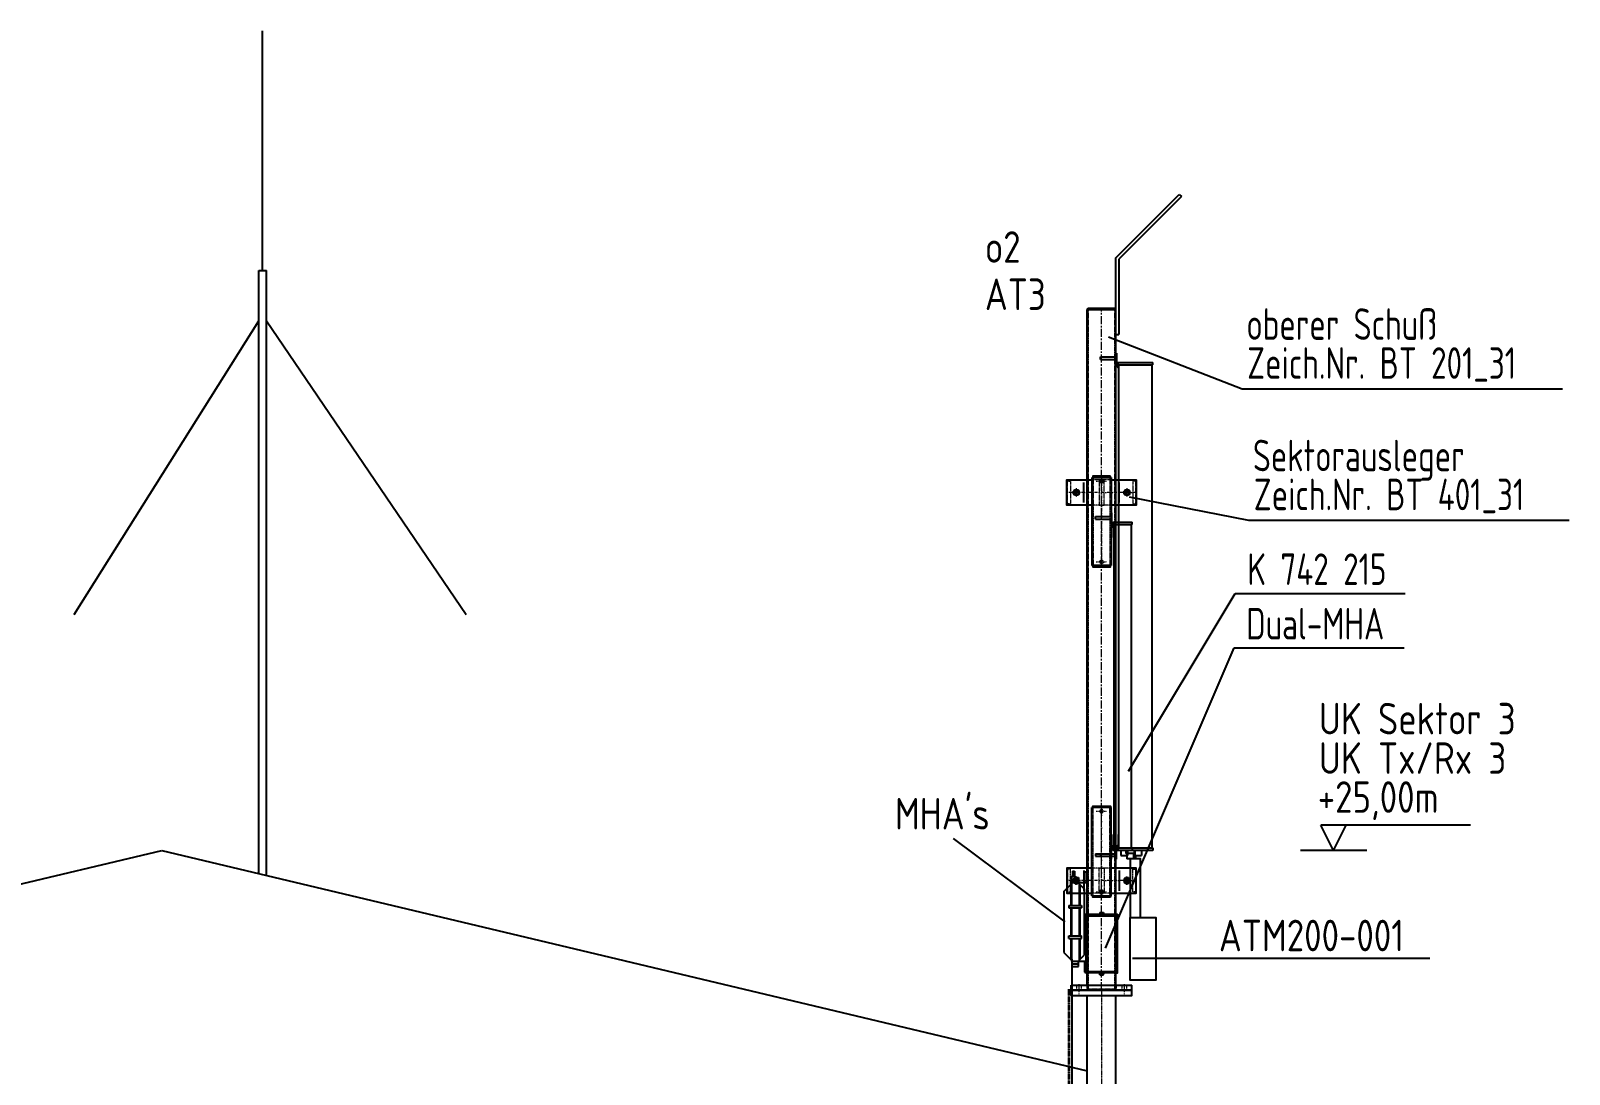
# Model space of a CAD drawing. Header units: millimetres. Extents: x -139278 to 641613, y -260926 to 217780.
# Drawn here: x 222704 to 228808, y 29425 to 33562 of the extents above; entities that cross this region are included whole.
import ezdxf
from ezdxf.enums import TextEntityAlignment as Align

# ---------------------------------------------------------------- set-up
doc = ezdxf.new("R2010")
doc.units = ezdxf.units.MM
for name, pattern in [('ACAD_ISO13W100', [36, 12, -3, 12, -3, 0, -3, 0, -3]), ('GESTRICHELT', [0.75, 0.5, -0.25]), ('MITTE', [50.8, 31.75, -6.35, 6.35, -6.35]), ('STRICHLINIE', [0.75, 0.5, -0.25]), ('STRICHPUNKT', [25.4, 12.7, -6.35, 0, -6.35])]:
    doc.linetypes.add(name, pattern=pattern)
for name, color, linetype, lineweight in [('10_30_Antennentraeger', 6, 'Continuous', 25), ('10_30_Antennentraeger_VDK', 16, 'GESTRICHELT', 18), ('10_30_AntennentraegerAchse', 61, 'MITTE', 18), ('10_30_Bemassung_1', 7, 'Continuous', 25), ('10_30_Sektorantenne_MHA', 21, 'Continuous', 25), ('10_31_Kabel_Feeder', 21, 'ACAD_ISO13W100', 35), ('10_yy_Stahl', 6, 'Continuous', 25), ('10_yy_Stahl_Achse', 8, 'STRICHPUNKT', 9), ('10_yy_Stahl_VDK', 8, 'STRICHLINIE', 9), ('20_30_AntennentraegerAchse', 7, 'MITTE', 18), ('20_30_Sektorantenne_MHA', 7, 'Continuous', 25)]:
    doc.layers.add(name, color=color, linetype=linetype, lineweight=lineweight)
doc.styles.add('ISOCP', font='ISOCP', dxfattribs={"width": 0.9})
doc.styles.add('SIMPLEX', font='SIMPLEX.SHX')

# ---------------------------------------------------------------- blocks, each defined once
blk = doc.blocks.new('M12 HV oben')
at = {"color": 8, "linetype": 'STRICHPUNKT', "lineweight": 5, "ltscale": 0.1}
for p, q in [((-17, 0), (17, 0)), ((0, -17), (0, 17))]:
    blk.add_line(p, q, dxfattribs=at)
at = {"color": 0, "linetype": 'ByBlock', "lineweight": -2}
for p, q in [((-12, 0), (-6, 10.4)), ((-6, -10.4), (-12, 0)), ((-6, 10.4), (6, 10.4)), ((6, 10.4), (12, 0)), ((12, 0), (6, -10.4)), ((6, -10.4), (-6, -10.4))]:
    blk.add_line(p, q, dxfattribs=at)
for radius in [12, 10.4]:
    blk.add_circle((0, 0), radius, dxfattribs=at)
at = {"color": 8, "linetype": 'STRICHLINIE', "lineweight": 5, "ltscale": 0.1}
blk.add_circle((0, 0), 6, dxfattribs=at)
at = {"color": 0, "linetype": 'ByBlock', "lineweight": -2, "style": 'SIMPLEX'}
blk.add_text('10.9', height=1.5, rotation=29.86454, dxfattribs=at).set_placement((2.8, -8.9))
blk = doc.blocks.new('Loch Ø 14')
at = {"color": 8, "linetype": 'STRICHPUNKT', "lineweight": 5, "ltscale": 0.2}
for p, q in [((20.9, 0), (-20.9, 0)), ((0, -20.9), (0, 20.9))]:
    blk.add_line(p, q, dxfattribs=at)
at = {"color": 0, "linetype": 'ByBlock', "lineweight": -2}
blk.add_circle((0, 0), 7, dxfattribs=at)
blk = doc.blocks.new('Sektor-AL 114.3 vorn_08')
for p, q in [((22561.3, 11535.6), (22558.3, 11535.6)), ((22558.3, 11185.6), (22558.3, 11535.6)), ((22631.3, 11535.6), (22634.4, 11535.6)), ((22634.4, 11185.6), (22634.4, 11535.6)), ((22526.7, 11285.6), (22526.7, 11205.6)), ((22665.9, 11285.6), (22665.9, 11205.6)), ((22633.5, 11185.6), (22558.3, 11185.6))]:
    blk.add_line(p, q)
for points in [[(22561.3, 11535.6), (22631.3, 11535.6), (22631.3, 11540.6), (22561.3, 11540.6)], [(22560.4, 11180.6), (22630.4, 11180.6), (22630.4, 11185.6), (22560.4, 11185.6)]]:
    blk.add_lwpolyline(points, close=True)
for points in [[(22558.3, 11195.6), (22458.8, 11195.6), (22458.8, 11295.6), (22558.3, 11295.6)], [(22634.4, 11295.6), (22733.8, 11295.6), (22733.8, 11195.6), (22634.4, 11195.6)]]:
    blk.add_lwpolyline(points)
at = {"color": 8, "linetype": 'STRICHLINIE', "lineweight": 5}
blk.add_lwpolyline([(22586.3, 11195.6), (22606.3, 11195.6), (22606.3, 11295.6), (22586.3, 11295.6)], close=True, dxfattribs=at)
at = {"layer": '10_yy_Stahl_Achse'}
for p, q in [((22596.3, 11180.6), (22596.3, 11540.6)), ((22458.8, 11245.6), (22733.8, 11245.6))]:
    blk.add_line(p, q, dxfattribs=at)
at = {"layer": '10_yy_Stahl_VDK'}
for p, q in [((22563.3, 11185.6), (22563.3, 11535.6)), ((22629.4, 11185.6), (22629.4, 11535.6)), ((22558.3, 11295.6), (22634.4, 11295.6)), ((22557.8, 11195.6), (22633.9, 11195.6))]:
    blk.add_line(p, q, dxfattribs=at)
for points in [[(22460.8, 11200.6), (22472.8, 11200.6), (22472.8, 11290.6), (22460.8, 11290.6)], [(22731.8, 11200.6), (22719.8, 11200.6), (22719.8, 11290.6), (22731.8, 11290.6)]]:
    blk.add_lwpolyline(points, close=True, dxfattribs=at)
for name, p in [('M12 HV oben', (22495.8, 11245.6)), ('M12 HV oben', (22696.8, 11245.6)), ('Loch Ø 14', (22596.3, 11200.6))]:
    blk.add_blockref(name, p)
blk.add_blockref('Loch Ø 14', (22596.3, 11520.6), dxfattribs=at)

msp = doc.modelspace()

# ---------------------------------------------------------------- linework, layer by layer
for p, q in [((223624.118, 32612.264), (223624.118, 33562.264)), ((223609.118, 30220.598), (223609.118, 32612.264)), ((223609.118, 32612.264), (223639.118, 32612.264)), ((223639.118, 30213.455), (223639.118, 32612.264)), ((222876.939, 31247.728), (223609.118, 32412.264)), ((223639.118, 32412.264), (224431.362, 31247.728)), ((227873.137, 30312.264), (227823.137, 30412.264)), ((227923.137, 30412.264), (227823.137, 30412.264)), ((228416.814, 30412.264), (227823.137, 30412.264)), ((227873.137, 30312.264), (227923.137, 30412.264)), ((226807.852, 30028.303), (226365.47, 30358.885)), ((219552.921, 29438.17), (223224.118, 30312.264)), ((223224.118, 30312.264), (226895.315, 29438.17)), ((227089.112, 30278.197), (227089.112, 30292.264)), ((228004.837, 30312.264), (227741.337, 30312.264)), ((226837.015, 30230.303), (226845.015, 30230.303)), ((226837.015, 30230.303), (226837.015, 30209.303)), ((226845.015, 30230.303), (226845.015, 30209.303)), ((226885.315, 30227.303), (226895.315, 30227.303)), ((226885.315, 30227.303), (226885.315, 30184.303)), ((226895.315, 30227.303), (226895.315, 30184.303)), ((226803.315, 30149.303), (226833.315, 30179.303)), ((226830.315, 30176.303), (226830.315, 30093.803)), ((226833.315, 30184.303), (226895.315, 30184.303)), ((226833.315, 30184.303), (226833.315, 30093.803)), ((226833.515, 30209.303), (226833.515, 30184.303)), ((226833.515, 30209.303), (226848.515, 30209.303)), ((226848.515, 30209.303), (226848.515, 30184.303)), ((226848.515, 30204.303), (226860.815, 30204.303)), ((226848.515, 30194.303), (226860.815, 30194.303)), ((226860.815, 30204.303), (226860.815, 30184.303)), ((226863.315, 30184.303), (226863.315, 30093.803)), ((226863.315, 30179.303), (226883.315, 30159.303)), ((226866.315, 30176.303), (226866.315, 30093.803)), ((226883.315, 30159.303), (226883.315, 29897.303)), ((226803.315, 30149.303), (226803.315, 29907.303)), ((226823.315, 30093.803), (226823.315, 30083.803)), ((226823.315, 30093.803), (226873.315, 30093.803)), ((226873.315, 30093.803), (226873.315, 30083.803)), ((226823.315, 30083.803), (226873.315, 30083.803)), ((226830.315, 30083.803), (226830.315, 29972.803)), ((226833.315, 30083.803), (226833.315, 29972.803)), ((226863.315, 30083.803), (226863.315, 29972.803)), ((226866.315, 30083.803), (226866.315, 29972.803)), ((226823.315, 29962.803), (226823.315, 29972.803)), ((226823.315, 29972.803), (226873.315, 29972.803)), ((226873.315, 29962.803), (226873.315, 29972.803)), ((226823.315, 29962.803), (226873.315, 29962.803)), ((226830.315, 29962.803), (226830.315, 29880.303)), ((226833.315, 29962.803), (226833.315, 29872.303)), ((226863.315, 29962.803), (226863.315, 29872.303)), ((226866.315, 29962.803), (226866.315, 29880.303)), ((226803.315, 29907.303), (226833.315, 29877.303)), ((226833.315, 29872.303), (226895.315, 29872.303)), ((226835.815, 29852.303), (226835.815, 29872.303)), ((226835.815, 29862.303), (226860.815, 29862.303)), ((226835.815, 29852.303), (226860.815, 29852.303)), ((226860.815, 29852.303), (226860.815, 29872.303)), ((226863.315, 29877.303), (226883.315, 29897.303)), ((226885.315, 29872.303), (226885.315, 29829.303)), ((226895.315, 29872.303), (226895.315, 29829.303)), ((228254.671, 29883.431), (227075.384, 29883.431)), ((226885.315, 29829.303), (226895.315, 29829.303)), ((226895.315, 29102.264), (226895.315, 29737.264)), ((227009.615, 29127.264), (227009.615, 29737.264))]:
    msp.add_line(p, q)
at = {"ltscale": 4}
msp.add_line((226834.383, 29880.773), (226834.383, 26969.292), dxfattribs=at)
at = {"ltscale": 5}
for points in [[(227065.48, 30046.234), (227107.249, 30046.234), (227107.249, 30278.197), (227065.48, 30278.197)], [(227065.48, 30046.234), (227167.582, 30046.234), (227167.582, 29798.033), (227065.48, 29798.033)], [(227072.465, 29757.264), (226832.465, 29757.264), (226832.465, 29737.264), (227072.465, 29737.264)]]:
    msp.add_lwpolyline(points, close=True, dxfattribs=at)
at = {"layer": '10_30_Antennentraeger'}
for p, q in [((227009.615, 32662.234), (227260.617, 32913.236)), ((227269.102, 32904.751), (227021.615, 32657.264)), ((227260.617, 32913.236), (227269.102, 32904.751)), ((227009.615, 32357.264), (227009.615, 32662.234)), ((227021.615, 32657.264), (227021.615, 32357.264)), ((226895.315, 29777.264), (226895.315, 32457.264)), ((226895.315, 32457.264), (227009.615, 32457.264)), ((226897.465, 32462.264), (227007.465, 32462.264)), ((226897.465, 32457.264), (226897.465, 32462.264)), ((227007.465, 32457.264), (227007.465, 32462.264)), ((227009.615, 29777.264), (227009.615, 32457.264)), ((227009.615, 32357.264), (227021.615, 32357.264)), ((226832.465, 29777.264), (227072.465, 29777.264)), ((226832.465, 29757.264), (226832.465, 29777.264)), ((226832.465, 29757.264), (227072.465, 29757.264)), ((227072.465, 29757.264), (227072.465, 29777.264))]:
    msp.add_line(p, q, dxfattribs=at)
at = {"layer": '10_30_Antennentraeger_VDK'}
for p, q in [((226900.315, 29763.264), (226900.315, 32457.264)), ((227004.615, 29763.264), (227004.615, 32457.264)), ((226853.465, 29777.264), (226853.465, 29757.264)), ((226871.465, 29777.264), (226871.465, 29757.264)), ((226894.465, 29777.264), (226894.465, 29757.264)), ((226895.315, 29777.264), (226895.315, 29763.264)), ((226895.315, 29763.264), (227009.615, 29763.264)), ((227009.615, 29763.264), (227009.615, 29777.264)), ((227010.465, 29777.264), (227010.465, 29757.264)), ((227033.465, 29777.264), (227033.465, 29757.264)), ((227051.465, 29777.264), (227051.465, 29757.264))]:
    msp.add_line(p, q, dxfattribs=at)
at = {"layer": '10_30_AntennentraegerAchse'}
for p, q in [((226952.465, 29757.264), (226952.465, 32457.264)), ((226862.465, 29782.264), (226862.465, 29742.264)), ((227042.465, 29782.264), (227042.465, 29742.264))]:
    msp.add_line(p, q, dxfattribs=at)
at = {"layer": '10_30_Bemassung_1'}
msp.add_line((227009.615, 32457.264), (226895.315, 32457.264), dxfattribs=at)
at = {"layer": '10_30_Sektorantenne_MHA'}
for p, q in [((226980.048, 32348.01), (227509.76, 32142.18)), ((227509.76, 32142.18), (228781.744, 32142.18)), ((227061.798, 31713.869), (227535.998, 31621.136)), ((226928.965, 31635.746), (226990.515, 31635.746)), ((226928.965, 31625.746), (226928.965, 31635.746)), ((226928.965, 31625.746), (226990.515, 31625.746)), ((226990.515, 31651.264), (226990.515, 31605.585)), ((226990.515, 31651.264), (226992.515, 31651.264)), ((226992.515, 31651.264), (226992.515, 31606.264)), ((227535.998, 31621.136), (228807.982, 31621.136)), ((226990.515, 31605.585), (227000.515, 31592.569)), ((226992.515, 31606.264), (227002.515, 31593.248)), ((226999.86, 31604.264), (227074.169, 31604.264)), ((227000.515, 31592.569), (227000.515, 31553.264)), ((227002.515, 30322.247), (227002.515, 31604.264)), ((227071.515, 30322.247), (227071.515, 31604.264)), ((227074.169, 31604.264), (227074.169, 31614.264)), ((227000.515, 31553.264), (227002.515, 31553.264)), ((227058.872, 30626.716), (227482.767, 31331.462)), ((227482.767, 31331.462), (228157.257, 31331.462)), ((226968.259, 29924.343), (227478.021, 31115.405)), ((227478.021, 31115.405), (228152.511, 31115.405)), ((226990.515, 30322.927), (227000.515, 30335.943)), ((227000.515, 30375.247), (227002.515, 30375.247)), ((227000.515, 30335.943), (227000.515, 30375.247)), ((226928.965, 30298.766), (226928.965, 30288.766)), ((226928.965, 30298.766), (226990.515, 30298.766)), ((226928.965, 30288.766), (226990.515, 30288.766)), ((226990.515, 30277.247), (226990.515, 30322.927)), ((226990.515, 30277.247), (226992.515, 30277.247)), ((226992.515, 30322.247), (227002.515, 30335.263)), ((226992.515, 30277.247), (226992.515, 30322.247)), ((226999.86, 30322.247), (227074.169, 30322.247)), ((227028.421, 30312.247), (227028.421, 30292.247)), ((227028.421, 30292.247), (227055.421, 30292.247)), ((227055.421, 30312.247), (227055.421, 30292.247)), ((227074.169, 30322.247), (227074.169, 30312.247)), ((226889.348, 30048.446), (226890.348, 30048.446)), ((226890.348, 30052.446), (227015.348, 30052.446)), ((226899.348, 30058.446), (226899.348, 30057.446)), ((226945.598, 30066.253), (226960.098, 30066.253)), ((226945.598, 30066.253), (226945.598, 30063.636)), ((226945.598, 30063.636), (226960.098, 30063.636)), ((226945.598, 30062.062), (226960.098, 30062.062)), ((226945.598, 30062.062), (226945.598, 30059.446)), ((226946.598, 30063.636), (226946.598, 30062.062)), ((226959.098, 30063.636), (226959.098, 30062.062)), ((226960.098, 30066.253), (226960.098, 30063.636)), ((226960.098, 30062.062), (226960.098, 30059.446)), ((227006.348, 30058.446), (227006.348, 30057.446)), ((227016.348, 30048.446), (227015.348, 30048.446)), ((226889.348, 29836.446), (226890.348, 29836.446)), ((226890.348, 29832.446), (227015.348, 29832.446)), ((226899.348, 29826.446), (226899.348, 29827.446)), ((226945.598, 29822.829), (226945.598, 29825.446)), ((226945.598, 29822.829), (226960.098, 29822.829)), ((226945.598, 29818.638), (226945.598, 29821.255)), ((226945.598, 29821.255), (226960.098, 29821.255)), ((226945.598, 29818.638), (226960.098, 29818.638)), ((226946.598, 29821.255), (226946.598, 29822.829)), ((226959.098, 29821.255), (226959.098, 29822.829)), ((226960.098, 29822.829), (226960.098, 29825.446)), ((226960.098, 29818.638), (226960.098, 29821.255)), ((227006.348, 29826.446), (227006.348, 29827.446)), ((227016.348, 29836.446), (227015.348, 29836.446))]:
    msp.add_line(p, q, dxfattribs=at)
for points in [[(226999.86, 31604.264), (226999.86, 31614.264), (227074.169, 31614.264)], [(227074.169, 30312.247), (226999.86, 30312.247), (226999.86, 30322.247)], [(226899.348, 30058.446), (226889.348, 30058.446), (226889.348, 30048.446)], [(226962.848, 30057.446), (226962.848, 30059.446), (226942.848, 30059.446), (226942.848, 30057.446)], [(227006.348, 30058.446), (227016.348, 30058.446), (227016.348, 30048.446)], [(226899.348, 29826.446), (226889.348, 29826.446), (226889.348, 29836.446)], [(226962.848, 29827.446), (226962.848, 29825.446), (226942.848, 29825.446), (226942.848, 29827.446)], [(227006.348, 29826.446), (227016.348, 29826.446), (227016.348, 29836.446)]]:
    msp.add_lwpolyline(points, dxfattribs=at)
msp.add_lwpolyline([(226890.348, 30057.446), (226890.348, 29827.446), (227015.348, 29827.446), (227015.348, 30057.446)], close=True, dxfattribs=at)
at = {"layer": '10_31_Kabel_Feeder', "color": 5, "ltscale": 0.1}
msp.add_line((226822.703, 29761.423), (226822.703, 27019.292), dxfattribs=at)
at = {"layer": '20_30_AntennentraegerAchse', "ltscale": 0.1}
msp.add_line((226952.465, 29757.264), (226952.465, 27107.264), dxfattribs=at)
at = {"layer": '20_30_Sektorantenne_MHA'}
for p, q in [((226948.065, 32268.763), (227009.615, 32268.763)), ((226948.065, 32258.763), (226948.065, 32268.763)), ((226948.065, 32258.763), (227009.615, 32258.763)), ((227009.615, 32284.282), (227009.615, 32238.602)), ((227009.615, 32284.282), (227011.615, 32284.282)), ((227009.615, 32238.602), (227019.615, 32225.586)), ((227011.615, 32284.282), (227011.615, 32239.282)), ((227011.615, 32239.282), (227021.615, 32226.266)), ((227018.96, 32237.282), (227156.369, 32237.282)), ((227021.615, 30322.264), (227021.615, 32237.282)), ((227153.715, 30322.264), (227153.715, 32237.282)), ((227156.369, 32237.282), (227156.369, 32247.282)), ((227019.615, 32225.586), (227019.615, 32186.282)), ((227019.615, 32186.282), (227021.615, 32186.282)), ((227009.615, 30322.944), (227019.615, 30335.96)), ((227019.615, 30375.264), (227021.615, 30375.264)), ((227019.615, 30335.96), (227019.615, 30375.264)), ((226948.065, 30298.783), (226948.065, 30288.783)), ((226948.065, 30298.783), (227009.615, 30298.783)), ((226948.065, 30288.783), (227009.615, 30288.783)), ((227009.615, 30277.264), (227009.615, 30322.944)), ((227009.615, 30277.264), (227011.615, 30277.264)), ((227011.615, 30322.264), (227021.615, 30335.28)), ((227011.615, 30277.264), (227011.615, 30322.264)), ((227018.96, 30322.264), (227156.369, 30322.264)), ((227049.167, 30312.264), (227049.167, 30299.264)), ((227082.167, 30299.264), (227049.167, 30299.264)), ((227052.167, 30299.264), (227052.167, 30279.264)), ((227079.167, 30279.264), (227052.167, 30279.264)), ((227079.167, 30299.264), (227079.167, 30279.264)), ((227082.167, 30312.264), (227082.167, 30299.264)), ((227084.421, 30312.264), (227084.421, 30292.264)), ((227084.421, 30292.264), (227111.421, 30292.264)), ((227111.421, 30312.264), (227111.421, 30292.264)), ((227156.369, 30322.264), (227156.369, 30312.264))]:
    msp.add_line(p, q, dxfattribs=at)
for points in [[(227018.96, 32237.282), (227018.96, 32247.282), (227156.369, 32247.282)], [(227156.369, 30312.264), (227018.96, 30312.264), (227018.96, 30322.264)]]:
    msp.add_lwpolyline(points, dxfattribs=at)

# ---------------------------------------------------------------- block references
at = {"layer": '10_yy_Stahl', "rotation": 180}
msp.add_blockref('Sektor-AL 114.3 vorn_08', (249548.766, 42976.832), dxfattribs=at)
at = {"layer": '10_yy_Stahl', "xscale": -1}
msp.add_blockref('Sektor-AL 114.3 vorn_08', (249548.766, 18946.697), dxfattribs=at)

# ---------------------------------------------------------------- texts
at = {"style": 'ISOCP', "width": 0.9}
for s, p in [('o2', (226489.498, 32604.752)), ('AT3', (226489.604, 32417.425)), ('UK Tx/Rx 3', (227814.635, 30578.168)), ('+25,00m', (227810.181, 30423.634)), ("MHA's", (226132.63, 30357.589))]:
    msp.add_text(s, height=125, dxfattribs=at).set_placement(p, align=Align.BOTTOM_LEFT)
msp.add_text('ATM200-001', height=125, dxfattribs=at).set_placement((227418.149, 29912.126))
at = {"layer": '10_30_Sektorantenne_MHA', "style": 'ISOCP', "width": 0.8}
for s, p in [('oberer Schuß', (227527.036, 32336.672)), ('Zeich.Nr. BT 201_31', (227530.222, 32182.232)), ('Sektorausleger', (227553.274, 31815.628)), ('Zeich.Nr. BT 401_31', (227556.46, 31661.188)), ('K 742 215', (227530.792, 31364.711)), ('Dual-MHA', (227526.046, 31148.653))]:
    msp.add_text(s, height=125, dxfattribs=at).set_placement(p)
at = {"layer": '10_30_Sektorantenne_MHA', "style": 'ISOCP', "width": 0.9}
msp.add_text('UK Sektor 3', height=125, dxfattribs=at).set_placement((227814.635, 30734.526), align=Align.BOTTOM_LEFT)

doc.saveas('drawing.dxf')
